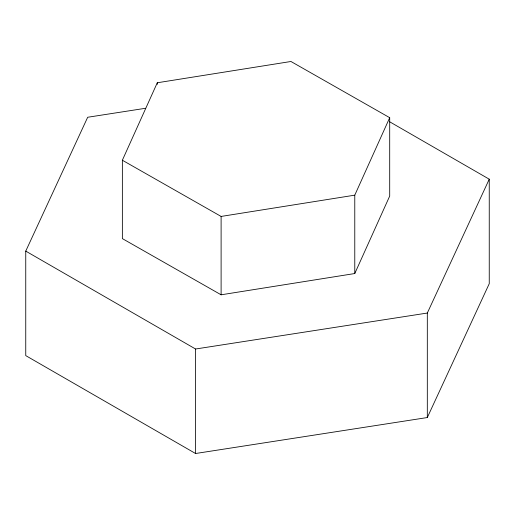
<?xml version="1.0" encoding="UTF-8"?>
<svg xmlns="http://www.w3.org/2000/svg" width="515" height="515" viewBox="0 0 515 515"><rect width="100%" height="100%" fill="white"/><g stroke="black" fill="none" stroke-linecap="round" stroke-linejoin="round"><path stroke-width="0.77" d="M122.364 160.236L157.287 82.767L290.956 61.491L389.701 117.69L389.701 196.067L354.777 273.536L221.109 294.805L122.364 238.612L122.364 160.236L221.109 216.435L354.777 195.159L389.701 117.69M389.726 121.817L489.25 179.188L489.25 283.688L427.315 417.543L195.565 453.509L25.75 355.614L25.75 251.114L87.685 117.259L145.623 108.266M427.315 417.543L427.315 313.043L489.25 179.188M25.75 251.114L195.565 349.009L427.315 313.043M354.777 195.159L354.777 273.536M221.109 216.435L221.109 294.805M195.565 349.009L195.565 453.509M157.287 82.767L157.287 84.37"/></g></svg>
